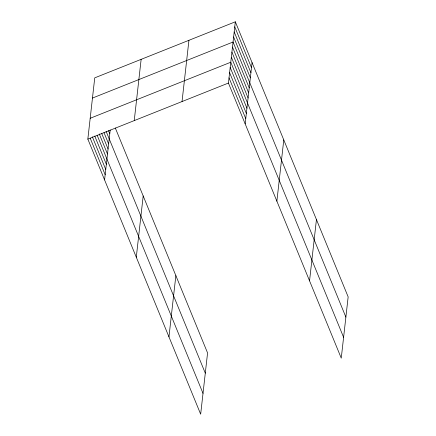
<?xml version="1.0" encoding="UTF-8"?>
<svg xmlns="http://www.w3.org/2000/svg" width="436" height="436" viewBox="0 0 436 436"><rect width="100%" height="100%" fill="white"/><g stroke="black" fill="none" stroke-linecap="round" stroke-linejoin="round"><path stroke-width="0.65" d="M115.317 128.004L207.569 352.942L200.669 414.2L87.843 139.106L94.743 77.848L235.331 21.8L348.157 296.894L341.257 358.152L228.431 83.058L235.331 21.8M104.58 179.91L110.199 130.026M134.239 120.609L141.139 59.356M136.288 257.224L143.188 195.971M182.035 101.555L188.935 40.297M168.961 336.886L175.861 275.628M245.168 123.862L252.068 62.604M276.876 201.176L283.776 139.918M309.544 280.833L316.443 219.575M92.465 98.062L233.053 42.014L345.879 317.108M90.192 118.281L230.78 62.228L343.601 337.322M87.843 139.106L228.431 83.058M234.764 26.852L251.496 67.656M234.192 31.91L250.929 72.708M233.625 36.962L250.357 77.766M232.486 47.066L249.218 87.87M231.914 52.124L248.651 92.928M231.347 57.176L248.084 97.98M230.192 67.438L246.929 108.242M229.603 72.643L246.34 113.447M229.02 77.848L245.751 118.652M108.482 130.675L109.768 133.814M106.112 131.334L205.291 373.156M103.997 132.62L108.635 143.924M101.626 133.28L108.063 148.976M99.255 133.939L107.496 154.028M97.141 135.231L203.013 393.37M94.754 136.043L106.34 164.29M92.367 136.855L105.752 169.495M90.236 138.294L105.163 174.705"/></g></svg>
